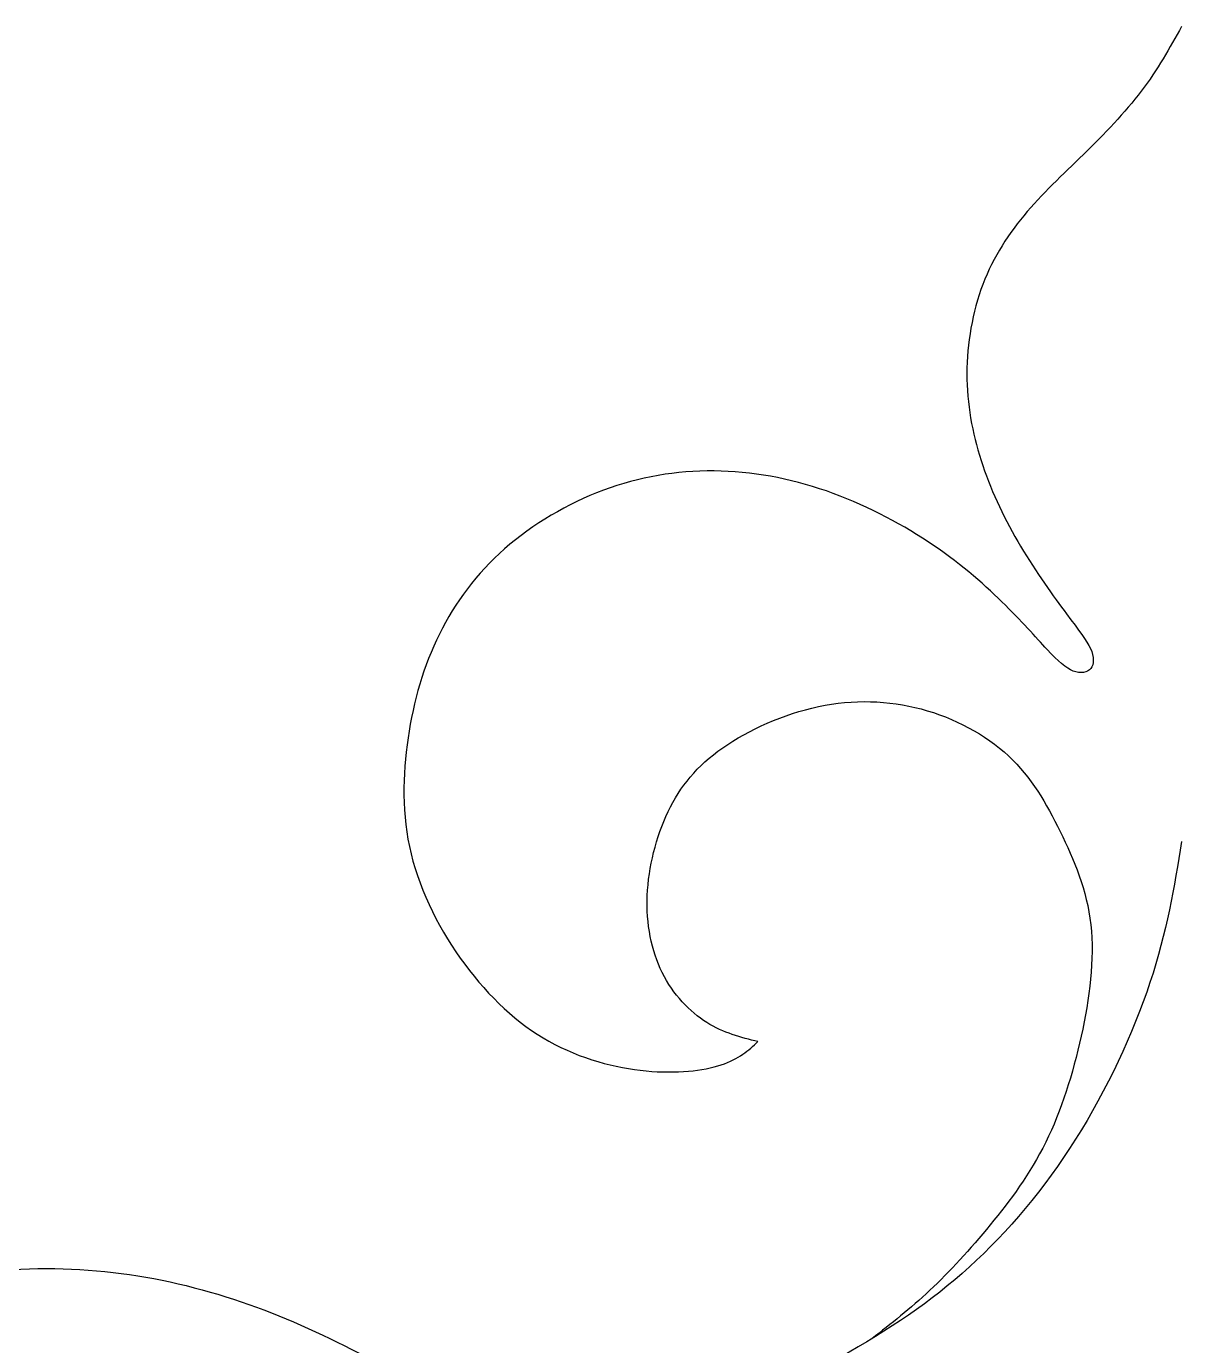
# Model space of a CAD drawing. Extents: x -97 to 91, y -16 to 189.
# Drawn here: x -29.83 to -5.01, y 106.52 to 134.87 of the extents above; entities that cross this region are included whole.
import ezdxf

# ---------------------------------------------------------------- set-up
doc = ezdxf.new("R2010")
doc.units = 0
doc.header["$MEASUREMENT"] = 0
doc.layers.add('LAYER_1', color=7, linetype='CONTINUOUS')

msp = doc.modelspace()

# ---------------------------------------------------------------- linework, layer by layer
at = {"layer": 'LAYER_1'}
for points, knots in [([(-5.0075, 134.8657), (-5.2651, 134.4012), (-5.5228, 133.9367), (-5.8737, 133.4748), (-5.8737, 133.4748), (-6.2247, 133.0128), (-6.669, 132.5534), (-7.1158, 132.1167), (-7.1158, 132.1167), (-7.5626, 131.68), (-8.012, 131.266), (-8.3982, 130.799), (-8.3982, 130.799), (-8.7844, 130.3319), (-9.1076, 129.8119), (-9.3196, 129.2111), (-9.3196, 129.2111), (-9.5317, 128.6103), (-9.6326, 127.9287), (-9.62, 127.2825), (-9.62, 127.2825), (-9.6074, 126.6362), (-9.4811, 126.0253), (-9.2792, 125.4296), (-9.2792, 125.4296), (-9.0773, 124.8338), (-8.7996, 124.2532), (-8.4689, 123.6979), (-8.4689, 123.6979), (-8.1382, 123.1425), (-7.7545, 122.6123), (-7.4819, 122.2463), (-7.4819, 122.2463), (-7.2092, 121.8803), (-7.0477, 121.6783), (-6.9669, 121.4991), (-6.9669, 121.4991), (-6.8861, 121.3199), (-6.8861, 121.1633), (-6.9593, 121.0725), (-6.9593, 121.0725), (-7.0325, 120.9816), (-7.179, 120.9563), (-7.3354, 121.0169), (-7.3354, 121.0169), (-7.492, 121.0775), (-7.6586, 121.2239), (-7.8984, 121.4789), (-7.8984, 121.4789), (-8.1382, 121.7338), (-8.4512, 122.0974), (-8.8703, 122.5063), (-8.8703, 122.5063), (-9.2893, 122.9153), (-9.8144, 123.3697), (-10.4556, 123.7937), (-10.4556, 123.7937), (-11.0968, 124.2179), (-11.8541, 124.6117), (-12.6417, 124.8843), (-12.6417, 124.8843), (-13.4293, 125.1569), (-14.2472, 125.3084), (-15.055, 125.316), (-15.055, 125.316), (-15.8628, 125.3236), (-16.6605, 125.1872), (-17.433, 124.8995), (-17.433, 124.8995), (-18.2054, 124.6117), (-18.9526, 124.1724), (-19.556, 123.6423), (-19.556, 123.6423), (-20.1593, 123.1122), (-20.6188, 122.4912), (-20.957, 121.8071), (-20.957, 121.8071), (-21.2953, 121.1229), (-21.5124, 120.3757), (-21.631, 119.578), (-21.631, 119.578), (-21.7497, 118.7804), (-21.7699, 117.9321), (-21.5654, 117.0915), (-21.5654, 117.0915), (-21.3609, 116.2509), (-20.9317, 115.4178), (-20.4118, 114.7161), (-20.4118, 114.7161), (-19.8917, 114.0143), (-19.2808, 113.4437), (-18.6018, 113.0626), (-18.6018, 113.0626), (-17.9227, 112.6814), (-17.1755, 112.4896), (-16.5167, 112.4265), (-16.5167, 112.4265), (-15.8578, 112.3634), (-15.2872, 112.429), (-14.901, 112.5552), (-14.901, 112.5552), (-14.5148, 112.6814), (-14.3128, 112.8682), (-14.1109, 113.055), (-14.1109, 113.055), (-14.4794, 113.1459), (-14.848, 113.2368), (-15.2115, 113.4665), (-15.2115, 113.4665), (-15.575, 113.6962), (-15.9335, 114.0648), (-16.1683, 114.5368), (-16.1683, 114.5368), (-16.403, 115.0089), (-16.5141, 115.5845), (-16.4889, 116.1954), (-16.4889, 116.1954), (-16.4636, 116.8063), (-16.302, 117.4525), (-16.042, 117.9952), (-16.042, 117.9952), (-15.7821, 118.538), (-15.4236, 118.9772), (-14.8682, 119.366), (-14.8682, 119.366), (-14.3129, 119.7547), (-13.5606, 120.093), (-12.8108, 120.252), (-12.8108, 120.252), (-12.0611, 120.4111), (-11.3139, 120.3909), (-10.6045, 120.2016), (-10.6045, 120.2016), (-9.8952, 120.0122), (-9.2237, 119.6537), (-8.7289, 119.1943), (-8.7289, 119.1943), (-8.2342, 118.7349), (-7.916, 118.1745), (-7.6182, 117.5686), (-7.6182, 117.5686), (-7.3203, 116.9628), (-7.0426, 116.3115), (-6.9593, 115.5668), (-6.9593, 115.5668), (-6.876, 114.8221), (-6.9871, 113.984), (-7.1663, 113.1712), (-7.1663, 113.1712), (-7.3455, 112.3583), (-7.593, 111.5707), (-7.9286, 110.8917), (-7.9286, 110.8917), (-8.2644, 110.2126), (-8.6885, 109.642), (-9.1202, 109.117), (-9.1202, 109.117), (-9.5519, 108.5919), (-9.9911, 108.1123), (-10.4161, 107.7125), (-10.4161, 107.7125), (-10.8412, 107.3127), (-11.252, 106.9926), (-11.6628, 106.6726)], [0, 0, 0, 0, 0.0238095, 0.0238095, 0.0238095, 0.0238095, 0.047619, 0.047619, 0.047619, 0.047619, 0.0714286, 0.0714286, 0.0714286, 0.0714286, 0.0952381, 0.0952381, 0.0952381, 0.0952381, 0.1190476, 0.1190476, 0.1190476, 0.1190476, 0.1428571, 0.1428571, 0.1428571, 0.1428571, 0.1666667, 0.1666667, 0.1666667, 0.1666667, 0.1904762, 0.1904762, 0.1904762, 0.1904762, 0.2142857, 0.2142857, 0.2142857, 0.2142857, 0.2380952, 0.2380952, 0.2380952, 0.2380952, 0.2619048, 0.2619048, 0.2619048, 0.2619048, 0.2857143, 0.2857143, 0.2857143, 0.2857143, 0.3095238, 0.3095238, 0.3095238, 0.3095238, 0.3333333, 0.3333333, 0.3333333, 0.3333333, 0.3571429, 0.3571429, 0.3571429, 0.3571429, 0.3809524, 0.3809524, 0.3809524, 0.3809524, 0.4047619, 0.4047619, 0.4047619, 0.4047619, 0.4285714, 0.4285714, 0.4285714, 0.4285714, 0.452381, 0.452381, 0.452381, 0.452381, 0.4761905, 0.4761905, 0.4761905, 0.4761905, 0.5, 0.5, 0.5, 0.5, 0.5238095, 0.5238095, 0.5238095, 0.5238095, 0.547619, 0.547619, 0.547619, 0.547619, 0.5714286, 0.5714286, 0.5714286, 0.5714286, 0.5952381, 0.5952381, 0.5952381, 0.5952381, 0.6190476, 0.6190476, 0.6190476, 0.6190476, 0.6428571, 0.6428571, 0.6428571, 0.6428571, 0.6666667, 0.6666667, 0.6666667, 0.6666667, 0.6904762, 0.6904762, 0.6904762, 0.6904762, 0.7142857, 0.7142857, 0.7142857, 0.7142857, 0.7380952, 0.7380952, 0.7380952, 0.7380952, 0.7619048, 0.7619048, 0.7619048, 0.7619048, 0.7857143, 0.7857143, 0.7857143, 0.7857143, 0.8095238, 0.8095238, 0.8095238, 0.8095238, 0.8333333, 0.8333333, 0.8333333, 0.8333333, 0.8571429, 0.8571429, 0.8571429, 0.8571429, 0.8809524, 0.8809524, 0.8809524, 0.8809524, 0.9047619, 0.9047619, 0.9047619, 0.9047619, 0.9285714, 0.9285714, 0.9285714, 0.9285714, 0.952381, 0.952381, 0.952381, 0.952381, 1, 1, 1, 1]), ([(-5.0075, 117.3528), (-5.1664, 116.3835), (-5.3255, 115.4141), (-5.6877, 114.3236), (-5.6877, 114.3236), (-6.0499, 113.2331), (-6.6154, 112.0213), (-7.2869, 110.9561), (-7.2869, 110.9561), (-7.9583, 109.8908), (-8.7359, 108.9719), (-9.5689, 108.2146), (-9.5689, 108.2146), (-10.4019, 107.4573), (-11.2905, 106.8615), (-12.3508, 106.2759), (-12.3508, 106.2759), (-13.411, 105.6902), (-14.6429, 105.1146), (-16.0818, 104.5341), (-16.0818, 104.5341), (-17.5207, 103.9535), (-19.1666, 103.3678), (-20.7519, 102.7569), (-20.7519, 102.7569), (-22.3372, 102.146), (-23.8619, 101.5098), (-25.2756, 100.8081), (-25.2756, 100.8081), (-26.6892, 100.1063), (-27.9918, 99.3389), (-29.1631, 98.6371), (-29.1631, 98.6371), (-30.3345, 97.9353), (-31.3745, 97.2992), (-32.364, 96.5065), (-32.364, 96.5065), (-33.145, 95.881), (-33.8946, 95.1578), (-34.6251, 94.3795)], [0, 0, 0, 0, 0.0909091, 0.0909091, 0.0909091, 0.0909091, 0.1818182, 0.1818182, 0.1818182, 0.1818182, 0.2727273, 0.2727273, 0.2727273, 0.2727273, 0.3636364, 0.3636364, 0.3636364, 0.3636364, 0.4545455, 0.4545455, 0.4545455, 0.4545455, 0.5454545, 0.5454545, 0.5454545, 0.5454545, 0.6363636, 0.6363636, 0.6363636, 0.6363636, 0.7272727, 0.7272727, 0.7272727, 0.7272727, 0.8181818, 0.8181818, 0.8181818, 0.8181818, 1, 1, 1, 1]), ([(-28.8656, 91.2417), (-28.4068, 91.192), (-27.9479, 91.1423), (-27.3752, 91.2513), (-27.3752, 91.2513), (-26.8025, 91.3602), (-26.1159, 91.6278), (-25.6135, 91.9232), (-25.6135, 91.9232), (-25.1112, 92.2185), (-24.7931, 92.5417), (-24.5608, 92.9431), (-24.5608, 92.9431), (-24.3286, 93.3444), (-24.1822, 93.824), (-24.109, 94.2456), (-24.109, 94.2456), (-24.0358, 94.6672), (-24.0358, 95.0307), (-24.0738, 95.3293), (-24.0738, 95.3293), (-24.1118, 95.6279), (-24.1879, 95.8616), (-24.2639, 96.0952), (-24.2639, 96.0952), (-24.0919, 95.8464), (-23.92, 95.5976), (-23.7507, 95.092), (-23.7507, 95.092), (-23.5814, 94.5864), (-23.4148, 93.824), (-23.4173, 93.0541), (-23.4173, 93.0541), (-23.4198, 92.2842), (-23.5915, 91.5067), (-23.8692, 90.8024), (-23.8692, 90.8024), (-24.1468, 90.0981), (-24.5306, 89.467), (-25.0228, 88.894), (-25.0228, 88.894), (-25.5151, 88.3209), (-26.1159, 87.8059), (-26.7091, 87.402), (-26.7091, 87.402), (-27.3023, 86.9981), (-27.888, 86.7053), (-28.5872, 86.4756), (-28.5872, 86.4756), (-29.2865, 86.2459), (-30.0994, 86.0793), (-30.9071, 86.0439), (-30.9071, 86.0439), (-31.7149, 86.0086), (-32.5178, 86.1045), (-33.3584, 86.3089), (-33.3584, 86.3089), (-34.1989, 86.5134), (-35.0775, 86.8265), (-35.8802, 87.2379), (-35.8802, 87.2379), (-36.6829, 87.6494), (-37.41, 88.1593), (-38.0587, 88.8157), (-38.0587, 88.8157), (-38.7075, 89.472), (-39.2781, 90.2748), (-39.7248, 91.0649), (-39.7248, 91.0649), (-40.1716, 91.855), (-40.4948, 92.6326), (-40.727, 93.5034), (-40.727, 93.5034), (-40.9592, 94.3743), (-41.1006, 95.3387), (-41.1107, 96.3282), (-41.1107, 96.3282), (-41.1208, 97.3178), (-40.9996, 98.3326), (-40.7724, 99.2616), (-40.7724, 99.2616), (-40.5452, 100.1905), (-40.212, 101.0337), (-39.7678, 101.8365), (-39.7678, 101.8365), (-39.3235, 102.6392), (-38.7681, 103.4016), (-38.1471, 104.1185), (-38.1471, 104.1185), (-37.5261, 104.8354), (-36.8394, 105.5069), (-36.0619, 106.0976), (-36.0619, 106.0976), (-35.2845, 106.6883), (-34.416, 107.1983), (-33.4694, 107.5416), (-33.4694, 107.5416), (-32.5228, 107.8849), (-31.4978, 108.0616), (-30.5058, 108.1373), (-30.5058, 108.1373), (-29.5137, 108.213), (-28.5544, 108.1878), (-27.6154, 108.0515), (-27.6154, 108.0515), (-26.6763, 107.9152), (-25.7574, 107.6678), (-24.8891, 107.3497), (-24.8891, 107.3497), (-24.0207, 107.0317), (-23.2027, 106.6429), (-22.3949, 106.2062), (-22.3949, 106.2062), (-21.5871, 105.7695), (-20.7894, 105.2848), (-20.0548, 104.737), (-20.0548, 104.737), (-19.5543, 104.3638), (-19.0831, 103.9612), (-18.6539, 103.5477)], [0, 0, 0, 0, 0.0322581, 0.0322581, 0.0322581, 0.0322581, 0.0645161, 0.0645161, 0.0645161, 0.0645161, 0.0967742, 0.0967742, 0.0967742, 0.0967742, 0.1290323, 0.1290323, 0.1290323, 0.1290323, 0.1612903, 0.1612903, 0.1612903, 0.1612903, 0.1935484, 0.1935484, 0.1935484, 0.1935484, 0.2258065, 0.2258065, 0.2258065, 0.2258065, 0.2580645, 0.2580645, 0.2580645, 0.2580645, 0.2903226, 0.2903226, 0.2903226, 0.2903226, 0.3225806, 0.3225806, 0.3225806, 0.3225806, 0.3548387, 0.3548387, 0.3548387, 0.3548387, 0.3870968, 0.3870968, 0.3870968, 0.3870968, 0.4193548, 0.4193548, 0.4193548, 0.4193548, 0.4516129, 0.4516129, 0.4516129, 0.4516129, 0.483871, 0.483871, 0.483871, 0.483871, 0.516129, 0.516129, 0.516129, 0.516129, 0.5483871, 0.5483871, 0.5483871, 0.5483871, 0.5806452, 0.5806452, 0.5806452, 0.5806452, 0.6129032, 0.6129032, 0.6129032, 0.6129032, 0.6451613, 0.6451613, 0.6451613, 0.6451613, 0.6774194, 0.6774194, 0.6774194, 0.6774194, 0.7096774, 0.7096774, 0.7096774, 0.7096774, 0.7419355, 0.7419355, 0.7419355, 0.7419355, 0.7741935, 0.7741935, 0.7741935, 0.7741935, 0.8064516, 0.8064516, 0.8064516, 0.8064516, 0.8387097, 0.8387097, 0.8387097, 0.8387097, 0.8709677, 0.8709677, 0.8709677, 0.8709677, 0.9032258, 0.9032258, 0.9032258, 0.9032258, 0.9354839, 0.9354839, 0.9354839, 0.9354839, 1, 1, 1, 1])]:
    msp.add_open_spline(points, degree=3, knots=knots, dxfattribs=at)

doc.saveas('drawing.dxf')
